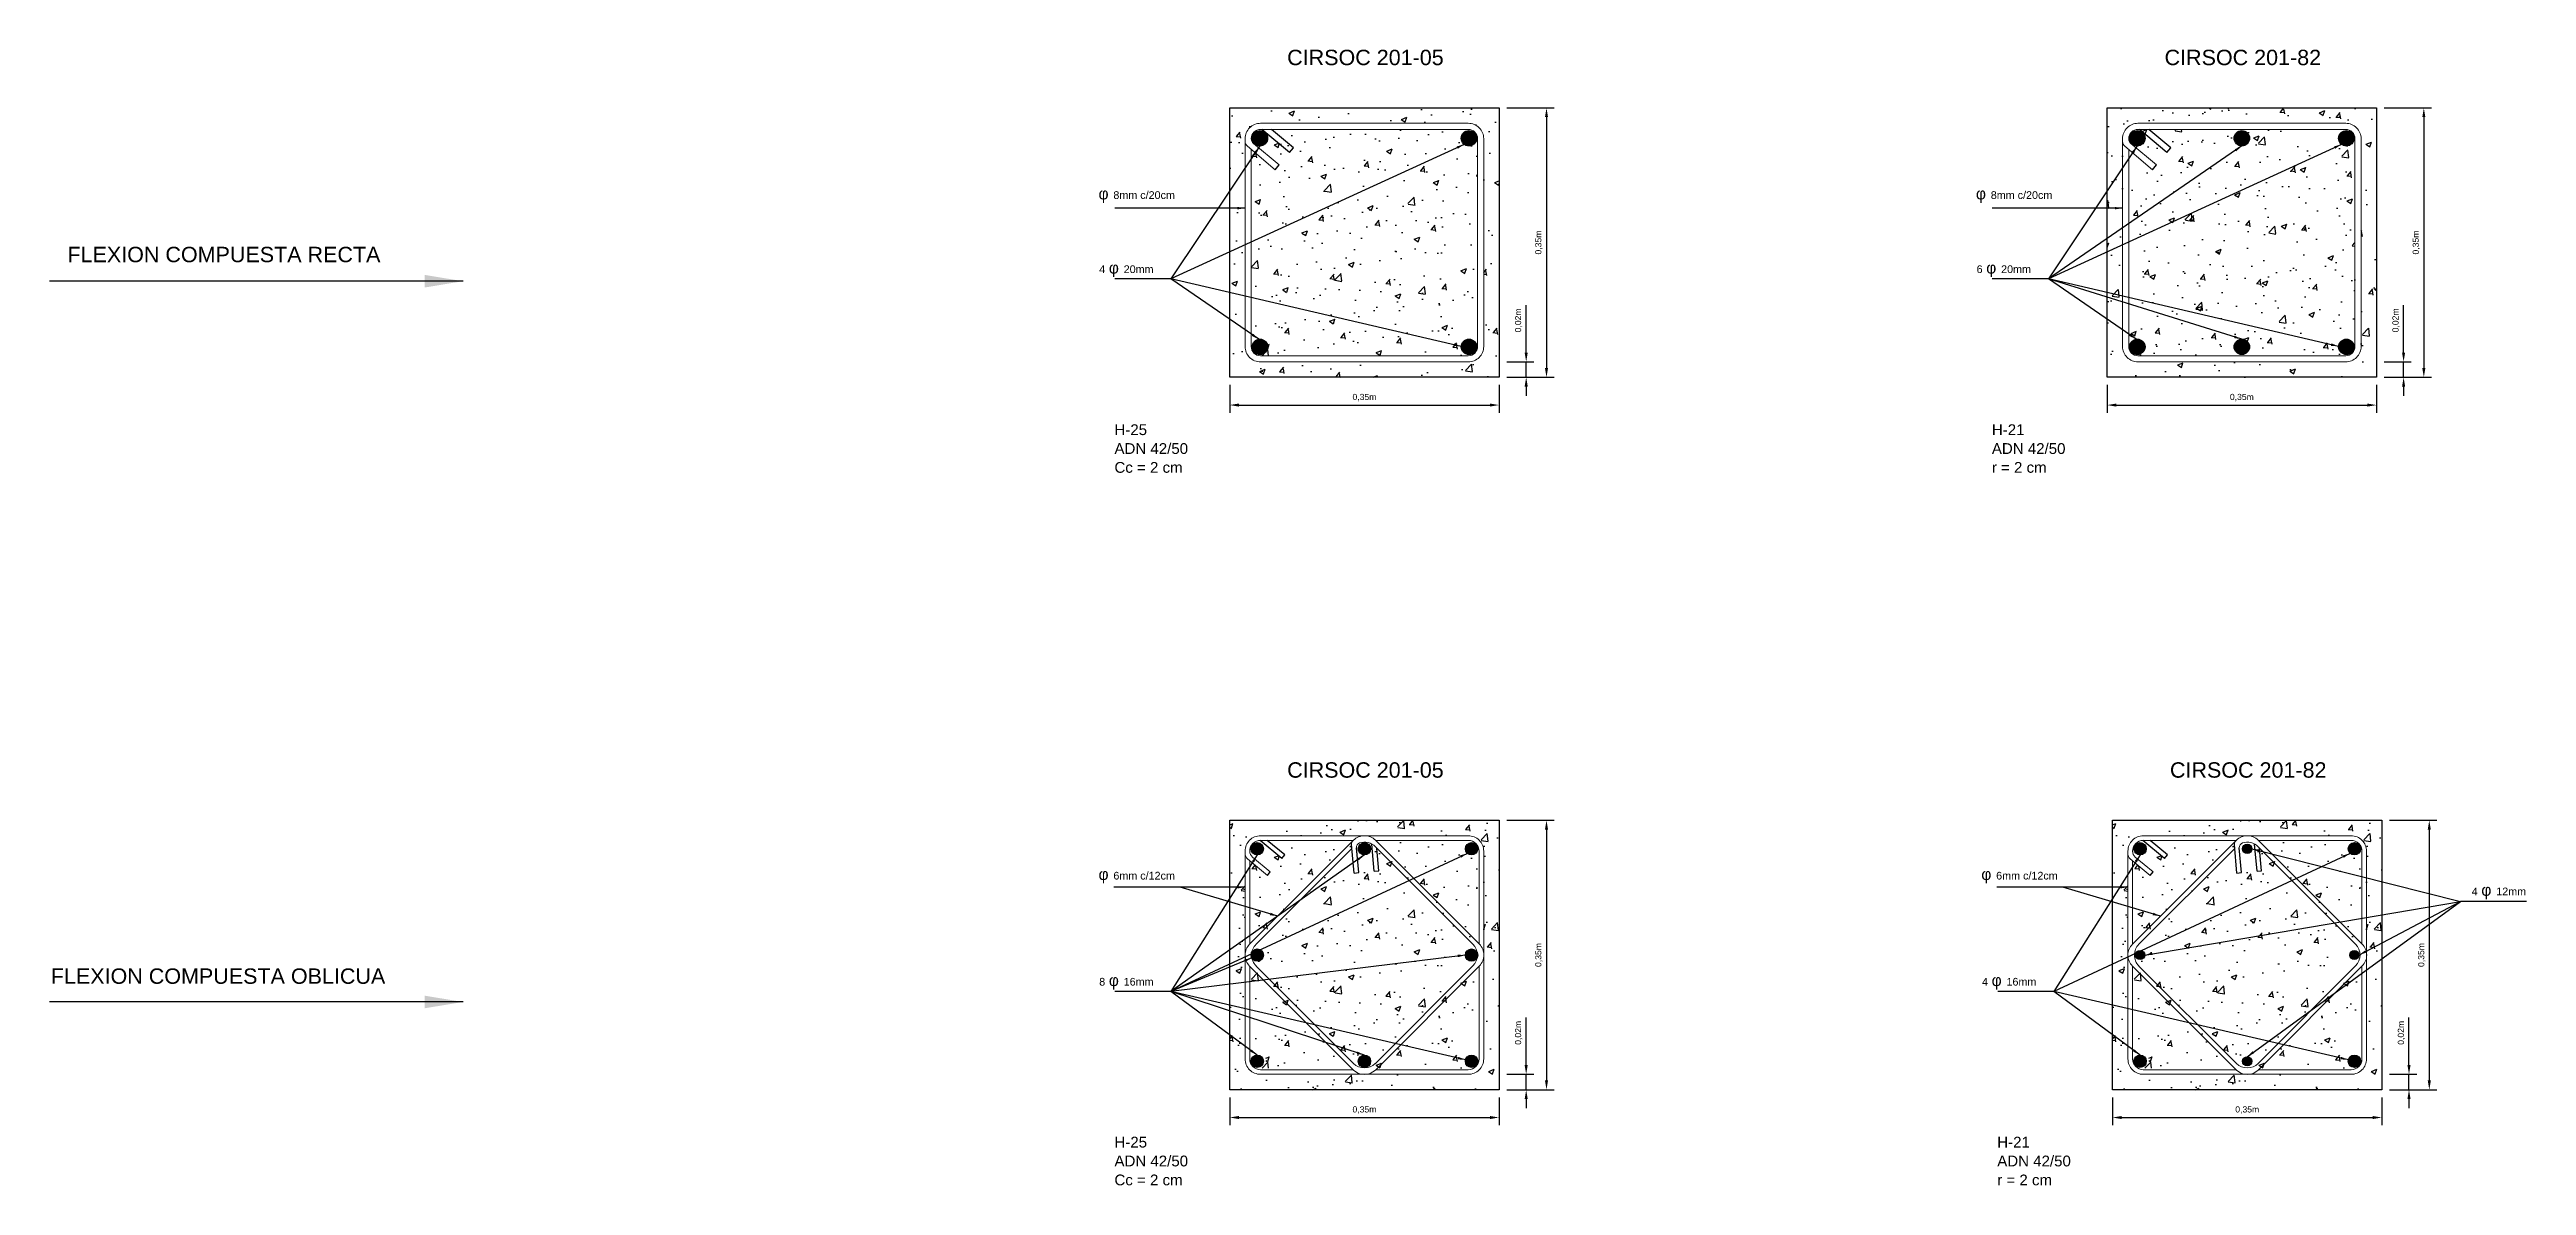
# Model space of a CAD drawing. Extents: x 271.39 to 274.61, y 47.32 to 48.79.
import ezdxf

# ---------------------------------------------------------------- set-up
doc = ezdxf.new("R2010")
doc.units = 0
doc.layers.get('0').update_dxf_attribs({"linetype": 'CONTINUOUS'})
doc.layers.get('Defpoints').update_dxf_attribs({"linetype": 'CONTINUOUS'})
doc.layers.add('Cotas', color=3, linetype='CONTINUOUS')
doc.layers.add('Hatch', color=7, linetype='CONTINUOUS')
doc.styles.add('Griego', font='symbol.ttf', dxfattribs={"height": 0.02})
doc.styles.get("Standard").update_dxf_attribs({"font": 'arial.ttf', "height": 0.008})
doc.dimstyles.new('ISO-25', dxfattribs={"dimtxt": 0.01, "dimasz": 0.01, "dimexe": 0.01, "dimexo": 0.01, "dimgap": 0.01, "dimtad": 1, "dimtxsty": 'Standard', "dimcen": 0.01, "dimadec": 0, "dimazin": 0, "dimtfac": 1, "dimtmove": 0, "dimatfit": 3, "dimfxl": 0, "dimarcsym": 0})
doc.dimstyles.get("Standard").update_dxf_attribs({"dimtxt": 0.18, "dimasz": 0.008, "dimexe": 0.005, "dimexo": 0.005, "dimgap": 0.005, "dimtad": 0, "dimzin": 0, "dimdsep": 46, "dimtxsty": 'Standard', "dimcen": 0.008, "dimadec": 0, "dimazin": 0, "dimtfac": 1, "dimtofl": 0, "dimtmove": 0, "dimatfit": 3, "dimfxl": 0, "dimtolj": 1, "dimtzin": 0, "dimarcsym": 0})
pattern_1 = [(50, (0, 0), (0.072873868, -0.006375634), [0.00762, -0.08382]), (355, (0, 0), (-0.01409713, 0.076422657), [0.006096, -0.067056]), (100.451, (0.00607, -0.00053), (0.058777, 0.070046675), [0.006476, -0.071236]), (46.1842, (0, 0.02032), (0.108431616, -0.01681693), [0.01143, -0.12573]), (96.6356, (0.00904, 0.01892), (0.094961694, 0.098970222), [0.009714, -0.106854]), (351.184, (0, 0.02032), (0.094961842, 0.098970047), [0.009144, -0.100584]), (21, (0.01016, 0.01524), (0.060645952, -0.040906207), [0.00762, -0.08382]), (326, (0.01016, 0.01524), (0.024720811, 0.073675186), [0.006096, -0.067056]), (71.4514, (0.015214, 0.01183), (0.085366596, 0.032769143), [0.006476, -0.071236]), (37.5, (0, 0), (0.0012354413, 0.0338220155), [0, -0.0662432, 0, -0.068072, 0, -0.06731]), (7.5, (0, 0), (0.026727865, 0.04007223), [0, -0.0388112, 0, -0.0647192, 0, -0.025654]), (327.5, (-0.022657, 0), (0.054236238, -0.0022914976), [0, -0.0254, 0, -0.079248, 0, -0.105156]), (317.5, (-0.032817, 0), (0.0592516726, 0.0101705964), [0, -0.03302, 0, -0.0526288, 0, -0.074676])]
pattern_2 = [(50, (0.58952, -0.925635), (0.072873868, -0.006375634), [0.00762, -0.08382]), (355, (0.58952, -0.925635), (-0.01409713, 0.076422657), [0.006096, -0.067056]), (100.451, (0.595595, -0.926166), (0.058777, 0.070046675), [0.006476, -0.071236]), (46.1842, (0.58952, -0.905315), (0.108431616, -0.01681693), [0.01143, -0.12573]), (96.6356, (0.59856, -0.90672), (0.094961694, 0.098970222), [0.009714, -0.106854]), (351.184, (0.58952, -0.90531), (0.094961842, 0.098970047), [0.009144, -0.100584]), (21, (0.59968, -0.910395), (0.060645952, -0.040906207), [0.00762, -0.08382]), (326, (0.59968, -0.910395), (0.024720811, 0.073675186), [0.006096, -0.067056]), (71.4514, (0.604736, -0.913804), (0.085366596, 0.032769143), [0.006476, -0.071236]), (37.5, (0.589522, -0.925635), (0.0012354413, 0.0338220155), [0, -0.0662432, 0, -0.068072, 0, -0.06731]), (7.5, (0.589522, -0.925635), (0.026727865, 0.04007223), [0, -0.0388112, 0, -0.0647192, 0, -0.025654]), (327.5, (0.566866, -0.925635), (0.054236238, -0.0022914976), [0, -0.0254, 0, -0.079248, 0, -0.105156]), (317.5, (0.556706, -0.925635), (0.0592516726, 0.0101705964), [0, -0.03302, 0, -0.0526288, 0, -0.074676])]
pattern_3 = [(50, (1.736626, -0.925635), (0.072873868, -0.006375634), [0.00762, -0.08382]), (355, (1.736626, -0.925635), (-0.01409713, 0.076422657), [0.006096, -0.067056]), (100.451, (1.7427, -0.926166), (0.058777, 0.070046675), [0.006476, -0.071236]), (46.1842, (1.73663, -0.905315), (0.108431616, -0.01681693), [0.01143, -0.12573]), (96.6356, (1.74566, -0.90672), (0.094961694, 0.098970222), [0.009714, -0.106854]), (351.184, (1.73663, -0.90531), (0.094961842, 0.098970047), [0.009144, -0.100584]), (21, (1.746786, -0.910395), (0.060645952, -0.040906207), [0.00762, -0.08382]), (326, (1.746786, -0.910395), (0.024720811, 0.073675186), [0.006096, -0.067056]), (71.4514, (1.75184, -0.913804), (0.085366596, 0.032769143), [0.006476, -0.071236]), (37.5, (1.736626, -0.925635), (0.0012354413, 0.0338220155), [0, -0.0662432, 0, -0.068072, 0, -0.06731]), (7.5, (1.736626, -0.925635), (0.026727865, 0.04007223), [0, -0.0388112, 0, -0.0647192, 0, -0.025654]), (327.5, (1.71397, -0.925635), (0.054236238, -0.0022914976), [0, -0.0254, 0, -0.079248, 0, -0.105156]), (317.5, (1.70381, -0.925635), (0.0592516726, 0.0101705964), [0, -0.03302, 0, -0.0526288, 0, -0.074676])]

# ---------------------------------------------------------------- blocks, each defined once
blk = doc.blocks.new('*D9')
at = {"layer": 'Cotas', "color": 0, "lineweight": -2}
for p, q in [((272.9273, 48.3562), (272.9273, 48.3201)), ((273.2773, 48.3562), (273.2773, 48.3201)), ((272.9393, 48.3301), (273.2653, 48.3301))]:
    blk.add_line(p, q, dxfattribs=at)
at = {"layer": 'Cotas', "color": 0}
for points in [[(272.9393, 48.3321), (272.9393, 48.3281), (272.9273, 48.3301)], [(273.2653, 48.3321), (273.2653, 48.3281), (273.2773, 48.3301)]]:
    blk.add_solid(points, dxfattribs=at)
at = {"layer": 'Defpoints', "color": 0}
for p in [(272.9273, 48.3662), (273.2773, 48.3662), (273.2773, 48.3301)]:
    blk.add_point(p, dxfattribs=at)
at = {"layer": 'Cotas', "color": 0, "insert": (273.1023, 48.3399), "char_height": 0.008, "attachment_point": 5}
blk.add_mtext('0,35m', dxfattribs=at)
blk = doc.blocks.new('*D10')
at = {"layer": 'Cotas', "color": 0, "lineweight": -2}
for p, q in [((273.2873, 48.7162), (273.3489, 48.7162)), ((273.3389, 48.7042), (273.3389, 48.3782)), ((273.2873, 48.3662), (273.3489, 48.3662))]:
    blk.add_line(p, q, dxfattribs=at)
at = {"layer": 'Cotas', "color": 0}
for points in [[(273.3369, 48.7042), (273.3409, 48.7042), (273.3389, 48.7162)], [(273.3369, 48.3782), (273.3409, 48.3782), (273.3389, 48.3662)]]:
    blk.add_solid(points, dxfattribs=at)
at = {"layer": 'Defpoints', "color": 0}
for p in [(273.2773, 48.7162), (273.2773, 48.3662), (273.3389, 48.3662)]:
    blk.add_point(p, dxfattribs=at)
at = {"layer": 'Cotas', "color": 0, "insert": (273.329, 48.5412), "char_height": 0.008, "attachment_point": 5, "rotation": 90}
blk.add_mtext('0,35m', dxfattribs=at)
blk = doc.blocks.new('*D11')
at = {"layer": 'Cotas', "color": 0, "lineweight": -2}
for p, q in [((273.3125, 48.3982), (273.3125, 48.4601)), ((273.2873, 48.3862), (273.3225, 48.3862)), ((273.3125, 48.3662), (273.3125, 48.3862)), ((273.2873, 48.3662), (273.3225, 48.3662)), ((273.3125, 48.3542), (273.3125, 48.3422))]:
    blk.add_line(p, q, dxfattribs=at)
at = {"layer": 'Cotas', "color": 0}
for points in [[(273.3105, 48.3982), (273.3145, 48.3982), (273.3125, 48.3862)], [(273.3105, 48.3542), (273.3145, 48.3542), (273.3125, 48.3662)]]:
    blk.add_solid(points, dxfattribs=at)
at = {"layer": 'Defpoints', "color": 0}
for p in [(273.2773, 48.3862), (273.3125, 48.3862), (273.2773, 48.3662)]:
    blk.add_point(p, dxfattribs=at)
at = {"layer": 'Cotas', "color": 0, "insert": (273.3027, 48.4401), "char_height": 0.008, "attachment_point": 5, "rotation": 90}
blk.add_mtext('0,02m', dxfattribs=at)
blk = doc.blocks.new('*D14')
at = {"layer": 'Cotas', "color": 0, "lineweight": -2}
for p, q in [((274.4526, 48.3982), (274.4526, 48.4601)), ((274.4274, 48.3862), (274.4626, 48.3862)), ((274.4526, 48.3662), (274.4526, 48.3862)), ((274.4274, 48.3662), (274.4626, 48.3662)), ((274.4526, 48.3542), (274.4526, 48.3422))]:
    blk.add_line(p, q, dxfattribs=at)
at = {"layer": 'Cotas', "color": 0}
for points in [[(274.4506, 48.3982), (274.4546, 48.3982), (274.4526, 48.3862)], [(274.4506, 48.3542), (274.4546, 48.3542), (274.4526, 48.3662)]]:
    blk.add_solid(points, dxfattribs=at)
at = {"layer": 'Defpoints', "color": 0}
for p in [(274.4174, 48.3862), (274.4526, 48.3862), (274.4174, 48.3662)]:
    blk.add_point(p, dxfattribs=at)
at = {"layer": 'Cotas', "color": 0, "insert": (274.4428, 48.4401), "char_height": 0.008, "attachment_point": 5, "rotation": 90}
blk.add_mtext('0,02m', dxfattribs=at)
blk = doc.blocks.new('*D13')
at = {"layer": 'Cotas', "color": 0, "lineweight": -2}
for p, q in [((274.4274, 48.7162), (274.4889, 48.7162)), ((274.4789, 48.7042), (274.4789, 48.3782)), ((274.4274, 48.3662), (274.4889, 48.3662))]:
    blk.add_line(p, q, dxfattribs=at)
at = {"layer": 'Cotas', "color": 0}
for points in [[(274.4769, 48.7042), (274.4809, 48.7042), (274.4789, 48.7162)], [(274.4769, 48.3782), (274.4809, 48.3782), (274.4789, 48.3662)]]:
    blk.add_solid(points, dxfattribs=at)
at = {"layer": 'Defpoints', "color": 0}
for p in [(274.4174, 48.7162), (274.4174, 48.3662), (274.4789, 48.3662)]:
    blk.add_point(p, dxfattribs=at)
at = {"layer": 'Cotas', "color": 0, "insert": (274.4691, 48.5412), "char_height": 0.008, "attachment_point": 5, "rotation": 90}
blk.add_mtext('0,35m', dxfattribs=at)
blk = doc.blocks.new('*D12')
at = {"layer": 'Cotas', "color": 0, "lineweight": -2}
for p, q in [((274.0674, 48.3562), (274.0674, 48.3201)), ((274.4174, 48.3562), (274.4174, 48.3201)), ((274.0794, 48.3301), (274.4054, 48.3301))]:
    blk.add_line(p, q, dxfattribs=at)
at = {"layer": 'Cotas', "color": 0}
for points in [[(274.0794, 48.3321), (274.0794, 48.3281), (274.0674, 48.3301)], [(274.4054, 48.3321), (274.4054, 48.3281), (274.4174, 48.3301)]]:
    blk.add_solid(points, dxfattribs=at)
at = {"layer": 'Defpoints', "color": 0}
for p in [(274.0674, 48.3662), (274.4174, 48.3662), (274.4174, 48.3301)]:
    blk.add_point(p, dxfattribs=at)
at = {"layer": 'Cotas', "color": 0, "insert": (274.2424, 48.3399), "char_height": 0.008, "attachment_point": 5}
blk.add_mtext('0,35m', dxfattribs=at)
blk = doc.blocks.new('*D19')
at = {"layer": 'Cotas', "color": 0, "lineweight": -2}
for p, q in [((273.3125, 47.4726), (273.3125, 47.5344)), ((273.2873, 47.4606), (273.3225, 47.4606)), ((273.3125, 47.4406), (273.3125, 47.4606)), ((273.2873, 47.4406), (273.3225, 47.4406)), ((273.3125, 47.4286), (273.3125, 47.4166))]:
    blk.add_line(p, q, dxfattribs=at)
at = {"layer": 'Cotas', "color": 0}
for points in [[(273.3105, 47.4726), (273.3145, 47.4726), (273.3125, 47.4606)], [(273.3105, 47.4286), (273.3145, 47.4286), (273.3125, 47.4406)]]:
    blk.add_solid(points, dxfattribs=at)
at = {"layer": 'Defpoints', "color": 0}
for p in [(273.2773, 47.4606), (273.3125, 47.4606), (273.2773, 47.4406)]:
    blk.add_point(p, dxfattribs=at)
at = {"layer": 'Cotas', "color": 0, "insert": (273.3027, 47.5145), "char_height": 0.008, "attachment_point": 5, "rotation": 90}
blk.add_mtext('0,02m', dxfattribs=at)
blk = doc.blocks.new('*D18')
at = {"layer": 'Cotas', "color": 0, "lineweight": -2}
for p, q in [((273.2873, 47.7906), (273.3489, 47.7906)), ((273.3389, 47.7786), (273.3389, 47.4526)), ((273.2873, 47.4406), (273.3489, 47.4406))]:
    blk.add_line(p, q, dxfattribs=at)
at = {"layer": 'Cotas', "color": 0}
for points in [[(273.3369, 47.7786), (273.3409, 47.7786), (273.3389, 47.7906)], [(273.3369, 47.4526), (273.3409, 47.4526), (273.3389, 47.4406)]]:
    blk.add_solid(points, dxfattribs=at)
at = {"layer": 'Defpoints', "color": 0}
for p in [(273.2773, 47.7906), (273.2773, 47.4406), (273.3389, 47.4406)]:
    blk.add_point(p, dxfattribs=at)
at = {"layer": 'Cotas', "color": 0, "insert": (273.329, 47.6156), "char_height": 0.008, "attachment_point": 5, "rotation": 90}
blk.add_mtext('0,35m', dxfattribs=at)
blk = doc.blocks.new('*D17')
at = {"layer": 'Cotas', "color": 0, "lineweight": -2}
for p, q in [((272.9273, 47.4306), (272.9273, 47.3945)), ((273.2773, 47.4306), (273.2773, 47.3945)), ((272.9393, 47.4045), (273.2653, 47.4045))]:
    blk.add_line(p, q, dxfattribs=at)
at = {"layer": 'Cotas', "color": 0}
for points in [[(272.9393, 47.4065), (272.9393, 47.4025), (272.9273, 47.4045)], [(273.2653, 47.4065), (273.2653, 47.4025), (273.2773, 47.4045)]]:
    blk.add_solid(points, dxfattribs=at)
at = {"layer": 'Defpoints', "color": 0}
for p in [(272.9273, 47.4406), (273.2773, 47.4406), (273.2773, 47.4045)]:
    blk.add_point(p, dxfattribs=at)
at = {"layer": 'Cotas', "color": 0, "insert": (273.1023, 47.4143), "char_height": 0.008, "attachment_point": 5}
blk.add_mtext('0,35m', dxfattribs=at)
blk = doc.blocks.new('*D22')
at = {"layer": 'Cotas', "color": 0, "lineweight": -2}
for p, q in [((274.0744, 47.4306), (274.0744, 47.3945)), ((274.4244, 47.4306), (274.4244, 47.3945)), ((274.0864, 47.4045), (274.4124, 47.4045))]:
    blk.add_line(p, q, dxfattribs=at)
at = {"layer": 'Cotas', "color": 0}
for points in [[(274.0864, 47.4065), (274.0864, 47.4025), (274.0744, 47.4045)], [(274.4124, 47.4065), (274.4124, 47.4025), (274.4244, 47.4045)]]:
    blk.add_solid(points, dxfattribs=at)
at = {"layer": 'Defpoints', "color": 0}
for p in [(274.0744, 47.4406), (274.4244, 47.4406), (274.4244, 47.4045)]:
    blk.add_point(p, dxfattribs=at)
at = {"layer": 'Cotas', "color": 0, "insert": (274.2494, 47.4143), "char_height": 0.008, "attachment_point": 5}
blk.add_mtext('0,35m', dxfattribs=at)
blk = doc.blocks.new('*D21')
at = {"layer": 'Cotas', "color": 0, "lineweight": -2}
for p, q in [((274.4344, 47.7906), (274.496, 47.7906)), ((274.486, 47.7786), (274.486, 47.4526)), ((274.4344, 47.4406), (274.496, 47.4406))]:
    blk.add_line(p, q, dxfattribs=at)
at = {"layer": 'Cotas', "color": 0}
for points in [[(274.484, 47.7786), (274.488, 47.7786), (274.486, 47.7906)], [(274.484, 47.4526), (274.488, 47.4526), (274.486, 47.4406)]]:
    blk.add_solid(points, dxfattribs=at)
at = {"layer": 'Defpoints', "color": 0}
for p in [(274.4244, 47.7906), (274.4244, 47.4406), (274.486, 47.4406)]:
    blk.add_point(p, dxfattribs=at)
at = {"layer": 'Cotas', "color": 0, "insert": (274.4762, 47.6156), "char_height": 0.008, "attachment_point": 5, "rotation": 90}
blk.add_mtext('0,35m', dxfattribs=at)
blk = doc.blocks.new('*D20')
at = {"layer": 'Cotas', "color": 0, "lineweight": -2}
for p, q in [((274.4596, 47.4726), (274.4596, 47.5344)), ((274.4344, 47.4606), (274.4696, 47.4606)), ((274.4596, 47.4406), (274.4596, 47.4606)), ((274.4344, 47.4406), (274.4696, 47.4406)), ((274.4596, 47.4286), (274.4596, 47.4166))]:
    blk.add_line(p, q, dxfattribs=at)
at = {"layer": 'Cotas', "color": 0}
for points in [[(274.4576, 47.4726), (274.4616, 47.4726), (274.4596, 47.4606)], [(274.4576, 47.4286), (274.4616, 47.4286), (274.4596, 47.4406)]]:
    blk.add_solid(points, dxfattribs=at)
at = {"layer": 'Defpoints', "color": 0}
for p in [(274.4244, 47.4606), (274.4596, 47.4606), (274.4244, 47.4406)]:
    blk.add_point(p, dxfattribs=at)
at = {"layer": 'Cotas', "color": 0, "insert": (274.4498, 47.5145), "char_height": 0.008, "attachment_point": 5, "rotation": 90}
blk.add_mtext('0,02m', dxfattribs=at)

msp = doc.modelspace()

# ---------------------------------------------------------------- hatches: boundary and pattern name
for points in [[(272.9765, 48.6767, 1), (272.9565, 48.6767, 1)], [(273.2481, 48.6767, 1), (273.2281, 48.6767, 1)], [(274.1166, 48.6767, 1), (274.0966, 48.6767, 1)], [(274.2324, 48.6767, 1), (274.2524, 48.6767, 1)], [(274.3882, 48.6767, 1), (274.3682, 48.6767, 1)], [(272.9765, 48.4057, 1), (272.9565, 48.4057, 1)], [(273.2281, 48.4057, 1), (273.2481, 48.4057, 1)], [(274.1166, 48.4057, 1), (274.0966, 48.4057, 1)], [(274.2524, 48.4057, 1), (274.2324, 48.4057, 1)], [(274.3682, 48.4057, 1), (274.3882, 48.4057, 1)], [(272.9551, 47.7536, 1), (272.9711, 47.7536, 1)], [(273.1103, 47.7536, 1), (273.0943, 47.7536, 1)], [(273.2335, 47.7536, 1), (273.2495, 47.7536, 1)], [(274.1022, 47.7536, 1), (274.1182, 47.7536, 1)], [(274.2554, 47.7536, 1), (274.2434, 47.7536, 1)], [(274.3806, 47.7536, 1), (274.3966, 47.7536, 1)], [(272.9551, 47.6156, 1), (272.9711, 47.6156, 1)], [(273.2335, 47.6156, 1), (273.2495, 47.6156, 1)], [(274.1042, 47.6156, 1), (274.1162, 47.6156, 1)], [(274.3826, 47.6156, 1), (274.3946, 47.6156, 1)], [(272.9551, 47.4775, 1), (272.9711, 47.4775, 1)], [(273.0943, 47.4775, 1), (273.1103, 47.4775, 1)], [(273.2335, 47.4775, 1), (273.2495, 47.4775, 1)], [(274.1022, 47.4775, 1), (274.1182, 47.4775, 1)], [(274.2434, 47.4775, 1), (274.2554, 47.4775, 1)], [(274.3806, 47.4775, 1), (274.3966, 47.4775, 1)]]:
    msp.add_hatch(color=256).paths.add_polyline_path(points)
at = {"layer": 'Hatch'}
h = msp.add_hatch(dxfattribs=at)
h.set_pattern_fill('AR-CONC', color=256, scale=0.0004, style=0)
h.set_pattern_definition(pattern_1)
h.paths.add_polyline_path([(272.9273, 48.3662), (273.2773, 48.3662), (273.2773, 48.7162), (272.9273, 48.7162)])
h.paths.add_polyline_path([(272.9473, 48.6762), (272.9473, 48.6762, -0.414214), (272.9673, 48.6962), (273.2373, 48.6962, -0.414214), (273.2573, 48.6762), (273.2573, 48.4062, -0.414214), (273.2373, 48.3862), (272.9673, 48.3862, -0.414214), (272.9473, 48.4062)], flags=16)
h.paths.add_polyline_path([(272.9816, 48.6882), (273.0102, 48.6643), (273.005, 48.6581), (272.9692, 48.6882), (272.9673, 48.6882, 0.420422), (272.9553, 48.676, -0.006476), (272.9553, 48.6762), (272.9553, 48.6762, -0.414214), (272.9673, 48.6882)], flags=0)
h.paths.add_polyline_path([(272.9765, 48.4057, -1), (272.9565, 48.4057, -1)], flags=0)
h.paths.add_polyline_path([(272.9565, 48.6767, -1), (272.9765, 48.6767, -1)], flags=0)
h.paths.add_polyline_path([(273.2481, 48.4057, -1), (273.2281, 48.4057, -1)], flags=0)
h.paths.add_polyline_path([(273.2281, 48.6767, -1), (273.2481, 48.6767, -1)], flags=0)
h = msp.add_hatch(dxfattribs=at)
h.set_pattern_fill('AR-CONC', color=256, scale=0.0004, style=0)
h.set_pattern_definition(pattern_1)
h.paths.add_polyline_path([(274.0674, 48.3662), (274.4174, 48.3662), (274.4174, 48.7162), (274.0674, 48.7162)])
h.paths.add_polyline_path([(274.0874, 48.6762), (274.0874, 48.6762, -0.414214), (274.1074, 48.6962), (274.3774, 48.6962, -0.414214), (274.3974, 48.6762), (274.3974, 48.4062, -0.414214), (274.3774, 48.3862), (274.1074, 48.3862, -0.414214), (274.0874, 48.4062)], flags=16)
h.paths.add_polyline_path([(274.1217, 48.6882), (274.1503, 48.6643), (274.1451, 48.6581), (274.1093, 48.6882), (274.1074, 48.6882, 0.420422), (274.0954, 48.676, -0.006476), (274.0954, 48.6762), (274.0954, 48.6762, -0.414214), (274.1074, 48.6882)], flags=0)
h.paths.add_polyline_path([(274.1166, 48.4057, -1), (274.0966, 48.4057, -1)], flags=0)
h.paths.add_polyline_path([(274.0966, 48.6767, -1), (274.1166, 48.6767, -1)], flags=0)
h.paths.add_polyline_path([(274.3882, 48.4057, -1), (274.3682, 48.4057, -1)], flags=0)
h.paths.add_polyline_path([(274.3682, 48.6767, -1), (274.3882, 48.6767, -1)], flags=0)
h = msp.add_hatch(dxfattribs=at)
h.set_pattern_fill('AR-CONC', color=256, scale=0.0004, style=0)
h.set_pattern_definition([(50, (0.58952, 0), (0.072873868, -0.006375634), [0.00762, -0.08382]), (355, (0.58952, 0), (-0.01409713, 0.076422657), [0.006096, -0.067056]), (100.451, (0.595595, -0.00053), (0.058777, 0.070046675), [0.006476, -0.071236]), (46.1842, (0.58952, 0.02032), (0.108431616, -0.01681693), [0.01143, -0.12573]), (96.6356, (0.59856, 0.01892), (0.094961694, 0.098970222), [0.009714, -0.106854]), (351.184, (0.58952, 0.02032), (0.094961842, 0.098970047), [0.009144, -0.100584]), (21, (0.59968, 0.01524), (0.060645952, -0.040906207), [0.00762, -0.08382]), (326, (0.59968, 0.01524), (0.024720811, 0.073675186), [0.006096, -0.067056]), (71.4514, (0.604736, 0.01183), (0.085366596, 0.032769143), [0.006476, -0.071236]), (37.5, (0.589522, 0), (0.0012354413, 0.0338220155), [0, -0.0662432, 0, -0.068072, 0, -0.06731]), (7.5, (0.589522, 0), (0.026727865, 0.04007223), [0, -0.0388112, 0, -0.0647192, 0, -0.025654]), (327.5, (0.566866, 0), (0.054236238, -0.0022914976), [0, -0.0254, 0, -0.079248, 0, -0.105156]), (317.5, (0.556706, 0), (0.0592516726, 0.0101705964), [0, -0.03302, 0, -0.0526288, 0, -0.074676])])
h.paths.add_polyline_path([(272.9553, 48.4062, 0.414214), (272.9673, 48.3942), (273.2373, 48.3942, 0.414214), (273.2493, 48.4062), (273.2493, 48.6762, 0.414214), (273.2373, 48.6882), (272.9816, 48.6882), (273.0102, 48.6643), (273.005, 48.6581), (272.9692, 48.6882), (272.9673, 48.6882, 0.420422), (272.9553, 48.676, 0.215078), (272.9582, 48.67), (272.9916, 48.6421), (272.9864, 48.6359), (272.9553, 48.662)])
h.paths.add_polyline_path([(272.9765, 48.4057, -1), (272.9565, 48.4057, -1)], flags=16)
h.paths.add_polyline_path([(272.9565, 48.6767, -1), (272.9765, 48.6767, -1)], flags=16)
h.paths.add_polyline_path([(273.2481, 48.4057, -1), (273.2281, 48.4057, -1)], flags=16)
h.paths.add_polyline_path([(273.2281, 48.6767, -1), (273.2481, 48.6767, -1)], flags=16)
h = msp.add_hatch(dxfattribs=at)
h.set_pattern_fill('AR-CONC', color=256, scale=0.0004, style=0)
h.set_pattern_definition(pattern_1)
h.paths.add_polyline_path([(274.0954, 48.4062, 0.414214), (274.1074, 48.3942), (274.3774, 48.3942, 0.414214), (274.3894, 48.4062), (274.3894, 48.6762, 0.414214), (274.3774, 48.6882), (274.1217, 48.6882), (274.1503, 48.6643), (274.1451, 48.6581), (274.1093, 48.6882), (274.1074, 48.6882, 0.420422), (274.0954, 48.676, 0.215078), (274.0983, 48.67), (274.1316, 48.6421), (274.1265, 48.6359), (274.0954, 48.662)])
h.paths.add_polyline_path([(274.1166, 48.4057, -1), (274.0966, 48.4057, -1)], flags=16)
h.paths.add_polyline_path([(274.0966, 48.6767, -1), (274.1166, 48.6767, -1)], flags=16)
h.paths.add_polyline_path([(274.3882, 48.4057, -1), (274.3682, 48.4057, -1)], flags=16)
h.paths.add_polyline_path([(274.3682, 48.6767, -1), (274.3882, 48.6767, -1)], flags=16)
h = msp.add_hatch(dxfattribs=at)
h.set_pattern_fill('AR-CONC', color=256, scale=0.0004, style=0)
h.set_pattern_definition(pattern_2)
h.paths.add_polyline_path([(272.9273, 47.4406), (273.2773, 47.4406), (273.2773, 47.7906), (272.9273, 47.7906)])
h.paths.add_polyline_path([(272.9473, 47.7505), (272.9473, 47.7506, -0.414214), (272.9673, 47.7706), (273.2373, 47.7706, -0.414214), (273.2573, 47.7506), (273.2573, 47.4806, -0.414214), (273.2373, 47.4606), (272.9673, 47.4606, -0.414214), (272.9473, 47.4806)], flags=16)
h.paths.add_polyline_path([(272.9551, 47.7536, -1), (272.9711, 47.7536, -1)], flags=0)
h = msp.add_hatch(dxfattribs=at)
h.set_pattern_fill('AR-CONC', color=256, scale=0.0004, style=0)
h.set_pattern_definition(pattern_2)
h.paths.add_polyline_path([(272.9553, 47.4806, 0.414214), (272.9673, 47.4686), (273.2373, 47.4686, 0.414214), (273.2493, 47.4806), (273.2493, 47.7506, 0.414214), (273.2373, 47.7626), (272.9816, 47.7626), (273.0102, 47.7386), (273.005, 47.7325), (272.9692, 47.7626), (272.9673, 47.7626, 0.414839), (272.9553, 47.7505, 0.222549), (272.9582, 47.7444), (272.9916, 47.7164), (272.9864, 47.7103), (272.9553, 47.7364)])
h.paths.add_polyline_path([(272.9745, 47.4801, -1), (272.9585, 47.4801, -1)], flags=16)
h.paths.add_polyline_path([(272.9585, 47.7511, -1), (272.9745, 47.7511, -1)], flags=16)
h.paths.add_polyline_path([(273.2461, 47.4801, -1), (273.2301, 47.4801, -1)], flags=16)
h.paths.add_polyline_path([(273.2301, 47.7511, -1), (273.2461, 47.7511, -1)], flags=16)
h = msp.add_hatch(dxfattribs=at)
h.set_pattern_fill('AR-CONC', color=256, scale=0.0004, style=0)
h.set_pattern_definition(pattern_3)
h.paths.add_polyline_path([(274.0744, 47.4406), (274.4244, 47.4406), (274.4244, 47.7906), (274.0744, 47.7906)])
h.paths.add_polyline_path([(274.0944, 47.7505), (274.0944, 47.7506, -0.414214), (274.1144, 47.7706), (274.3844, 47.7706, -0.414214), (274.4044, 47.7506), (274.4044, 47.4806, -0.414214), (274.3844, 47.4606), (274.1144, 47.4606, -0.414214), (274.0944, 47.4806)], flags=16)
h.paths.add_polyline_path([(274.1022, 47.7536, -1), (274.1182, 47.7536, -1)], flags=0)
h = msp.add_hatch(dxfattribs=at)
h.set_pattern_fill('AR-CONC', color=256, scale=0.0004, style=0)
h.set_pattern_definition(pattern_3)
h.paths.add_polyline_path([(274.1024, 47.4806, 0.414214), (274.1144, 47.4686), (274.3844, 47.4686, 0.414214), (274.3964, 47.4806), (274.3964, 47.7506, 0.414214), (274.3844, 47.7626), (274.1287, 47.7626), (274.1573, 47.7386), (274.1521, 47.7325), (274.1163, 47.7626), (274.1144, 47.7626, 0.414839), (274.1024, 47.7505, 0.222549), (274.1053, 47.7444), (274.1387, 47.7164), (274.1335, 47.7103), (274.1024, 47.7364)])
h.paths.add_polyline_path([(274.1216, 47.4801, -1), (274.1056, 47.4801, -1)], flags=16)
h.paths.add_polyline_path([(274.1056, 47.7511, -1), (274.1216, 47.7511, -1)], flags=16)
h.paths.add_polyline_path([(274.3932, 47.4801, -1), (274.3772, 47.4801, -1)], flags=16)
h.paths.add_polyline_path([(274.3772, 47.7511, -1), (274.3932, 47.7511, -1)], flags=16)

# ---------------------------------------------------------------- linework, layer by layer
at = {"lineweight": 30}
for p, q in [((272.9273, 48.7162), (273.2773, 48.7162)), ((272.9273, 48.3662), (272.9273, 48.7162)), ((273.2773, 48.7162), (273.2773, 48.3662)), ((274.0674, 48.3662), (274.0674, 48.7162)), ((274.0674, 48.7162), (274.4174, 48.7162)), ((274.4174, 48.7162), (274.4174, 48.3662)), ((273.2773, 48.3662), (272.9273, 48.3662)), ((274.4174, 48.3662), (274.0674, 48.3662)), ((272.9273, 47.4406), (272.9273, 47.7906)), ((272.9273, 47.7906), (273.2773, 47.7906)), ((273.2773, 47.7906), (273.2773, 47.4406)), ((274.0744, 47.7906), (274.4244, 47.7906)), ((274.0744, 47.4406), (274.0744, 47.7906)), ((274.4244, 47.7906), (274.4244, 47.4406)), ((273.2773, 47.4406), (272.9273, 47.4406)), ((274.4244, 47.4406), (274.0744, 47.4406))]:
    msp.add_line(p, q, dxfattribs=at)
for p, q in [((273.005, 48.6581), (272.9692, 48.6882)), ((273.0102, 48.6643), (272.9816, 48.6882)), ((273.005, 48.6581), (273.0102, 48.6643)), ((274.1451, 48.6581), (274.1093, 48.6882)), ((274.1503, 48.6643), (274.1217, 48.6882)), ((274.1451, 48.6581), (274.1503, 48.6643)), ((272.9864, 48.6359), (272.9916, 48.6421)), ((274.1265, 48.6359), (274.1316, 48.6421)), ((272.9948, 47.7411), (272.9668, 47.7646)), ((272.9987, 47.7457), (272.9761, 47.7646)), ((274.1419, 47.7411), (274.1139, 47.7646)), ((274.1458, 47.7457), (274.1232, 47.7646)), ((272.9948, 47.7411), (272.9987, 47.7457)), ((273.0889, 47.7221), (273.0856, 47.7591)), ((273.0949, 47.7226), (273.092, 47.7549)), ((273.115, 47.7244), (273.1119, 47.7598)), ((273.121, 47.7249), (273.1184, 47.7542)), ((274.1419, 47.7411), (274.1458, 47.7457)), ((274.236, 47.7221), (274.2327, 47.7591)), ((274.242, 47.7226), (274.2391, 47.7549)), ((274.2622, 47.7244), (274.259, 47.7598)), ((274.2681, 47.7249), (274.2655, 47.7542)), ((272.9762, 47.7189), (272.98, 47.7235)), ((273.0889, 47.7221), (273.0949, 47.7226)), ((273.115, 47.7244), (273.121, 47.7249)), ((274.1233, 47.7189), (274.1272, 47.7235)), ((274.236, 47.7221), (274.242, 47.7226)), ((274.2622, 47.7244), (274.2681, 47.7249))]:
    msp.add_line(p, q)
at = {"lineweight": 20}
for p, q in [((272.9615, 47.6296), (273.0861, 47.7541)), ((273.1166, 47.7563), (273.2432, 47.6297)), ((274.1087, 47.6296), (274.2332, 47.7541)), ((274.2637, 47.7563), (274.3903, 47.6297)), ((273.0882, 47.4747), (272.9615, 47.6013)), ((273.2432, 47.6014), (273.1165, 47.4747)), ((274.2353, 47.4747), (274.1087, 47.6013)), ((274.3903, 47.6014), (274.2636, 47.4747))]:
    msp.add_line(p, q, dxfattribs=at)
for points in [[(272.9864, 48.6359), (272.9502, 48.6663, -0.221863), (272.9473, 48.6724), (272.9473, 48.6762, -0.414214), (272.9673, 48.6962), (273.2373, 48.6962, -0.414214), (273.2573, 48.6762), (273.2573, 48.4062, -0.414214), (273.2373, 48.3862), (272.9673, 48.3862, -0.414214), (272.9473, 48.4062), (272.9473, 48.6762)], [(274.1265, 48.6359), (274.0903, 48.6663, -0.221863), (274.0874, 48.6724), (274.0874, 48.6762, -0.414214), (274.1074, 48.6962), (274.3774, 48.6962, -0.414214), (274.3974, 48.6762), (274.3974, 48.4062, -0.414214), (274.3774, 48.3862), (274.1074, 48.3862, -0.414214), (274.0874, 48.4062), (274.0874, 48.6762)], [(272.9916, 48.6421), (272.9582, 48.67, -0.221863), (272.9553, 48.6762), (272.9553, 48.6762, -0.414214), (272.9673, 48.6882), (273.2373, 48.6882, -0.414214), (273.2493, 48.6762), (273.2493, 48.4062, -0.414214), (273.2373, 48.3942), (272.9673, 48.3942, -0.414214), (272.9553, 48.4062), (272.9553, 48.662)], [(274.1316, 48.6421), (274.0983, 48.67, -0.221863), (274.0954, 48.6762), (274.0954, 48.6762, -0.414214), (274.1074, 48.6882), (274.3774, 48.6882, -0.414214), (274.3894, 48.6762), (274.3894, 48.4062, -0.414214), (274.3774, 48.3942), (274.1074, 48.3942, -0.414214), (274.0954, 48.4062), (274.0954, 48.662)], [(272.9762, 47.7189), (272.9502, 47.7407, -0.221863), (272.9473, 47.7468), (272.9473, 47.7506, -0.414214), (272.9673, 47.7706), (273.2373, 47.7706, -0.414214), (273.2573, 47.7506), (273.2573, 47.4806, -0.414214), (273.2373, 47.4606), (272.9673, 47.4606, -0.414214), (272.9473, 47.4806), (272.9473, 47.7505)], [(272.98, 47.7235), (272.9569, 47.7429, -0.221863), (272.9533, 47.7505), (272.9533, 47.7506, -0.414214), (272.9673, 47.7646), (273.088, 47.7646)], [(273.1168, 47.7646), (273.2373, 47.7646, -0.414214), (273.2513, 47.7506), (273.2513, 47.63)], [(274.1233, 47.7189), (274.0973, 47.7407, -0.221863), (274.0944, 47.7468), (274.0944, 47.7506, -0.414214), (274.1144, 47.7706), (274.3844, 47.7706, -0.414214), (274.4044, 47.7506), (274.4044, 47.4806, -0.414214), (274.3844, 47.4606), (274.1144, 47.4606, -0.414214), (274.0944, 47.4806), (274.0944, 47.7505)], [(274.1272, 47.7235), (274.104, 47.7429, -0.221863), (274.1004, 47.7505), (274.1004, 47.7506, -0.414214), (274.1144, 47.7646), (274.2351, 47.7646)], [(274.2639, 47.7646), (274.3844, 47.7646, -0.414214), (274.3984, 47.7506), (274.3984, 47.63)], [(273.0878, 47.4666), (272.9673, 47.4666, -0.414214), (272.9533, 47.4806), (272.9533, 47.6011)], [(273.2513, 47.6011), (273.2513, 47.4806, -0.414214), (273.2373, 47.4666), (273.1168, 47.4666)], [(274.2349, 47.4666), (274.1144, 47.4666, -0.414214), (274.1004, 47.4806), (274.1004, 47.6011)], [(274.3984, 47.6011), (274.3984, 47.4806, -0.414214), (274.3844, 47.4666), (274.2639, 47.4666)]]:
    msp.add_lwpolyline(points, format="xyb", dxfattribs=at)
for points in [[(273.0883, 47.7648, -0.414236), (273.1166, 47.7648), (273.2517, 47.6297, -0.414214), (273.2517, 47.6014), (273.1165, 47.4662, -0.41417), (273.0882, 47.4662), (272.9531, 47.6013, -0.414236), (272.9531, 47.6296), (273.0874, 47.7639)], [(274.2354, 47.7648, -0.414236), (274.2637, 47.7648), (274.3988, 47.6297, -0.414214), (274.3988, 47.6014), (274.2636, 47.4662, -0.41417), (274.2353, 47.4662), (274.1002, 47.6013, -0.414236), (274.1002, 47.6296), (274.2345, 47.7639)]]:
    msp.add_lwpolyline(points, format="xyb", close=True, dxfattribs=at)
for points in [[(272.9533, 47.6299), (272.9533, 47.738)], [(274.1004, 47.6299), (274.1004, 47.738)]]:
    msp.add_lwpolyline(points, dxfattribs=at)
for centre, radius in [((272.9665, 48.6767), 0.01), ((273.2381, 48.6767), 0.01), ((274.1066, 48.6767), 0.01), ((274.2424, 48.6767), 0.01), ((274.3782, 48.6767), 0.01), ((272.9665, 48.4057), 0.01), ((273.2381, 48.4057), 0.01), ((274.1066, 48.4057), 0.01), ((274.2424, 48.4057), 0.01), ((274.3782, 48.4057), 0.01), ((272.9631, 47.7536), 0.008), ((273.1023, 47.7536), 0.008), ((273.2415, 47.7536), 0.008), ((274.1102, 47.7536), 0.008), ((274.2494, 47.7536), 0.006), ((274.3886, 47.7536), 0.008), ((272.9631, 47.6156), 0.008), ((273.2415, 47.6156), 0.008), ((274.1102, 47.6156), 0.006), ((274.3886, 47.6156), 0.006), ((272.9631, 47.4775), 0.008), ((273.1023, 47.4775), 0.008), ((273.2415, 47.4775), 0.008), ((274.1102, 47.4775), 0.008), ((274.2494, 47.4775), 0.006), ((274.3886, 47.4775), 0.008)]:
    msp.add_circle(centre, radius)
for centre, radius, start, end in [((273.0916, 47.7597), 0.006, 135, 185.0367), ((274.2387, 47.7597), 0.006, 135, 185.0367), ((273.098, 47.7555), 0.006, 108.3409, 185.0367), ((273.1024, 47.7422), 0.02, 44.9957, 108.3409), ((274.2451, 47.7555), 0.006, 108.3409, 185.0367), ((274.2495, 47.7422), 0.02, 44.9957, 108.3409), ((272.9757, 47.6155), 0.02, 135, 225.0043), ((273.229, 47.6156), 0.02, 314.9957, 44.9957), ((274.1228, 47.6155), 0.02, 135, 225.0043), ((274.3761, 47.6156), 0.02, 314.9957, 44.9957), ((273.1023, 47.4889), 0.02, 225.0043, 314.9957), ((274.2494, 47.4889), 0.02, 225.0043, 314.9957)]:
    msp.add_arc(centre, radius, start, end, dxfattribs=at)
at = {"layer": 'Cotas'}
for p, q in [((272.8627, 47.7037), (272.7769, 47.7037)), ((274.0098, 47.7037), (273.924, 47.7037)), ((274.6122, 47.685), (274.5264, 47.685))]:
    msp.add_line(p, q, dxfattribs=at)

# ---------------------------------------------------------------- texts
for s, height, p in [('CIRSOC 201-05', 0.02, (273.0019, 48.7717)), ('CIRSOC 201-82', 0.02, (274.142, 48.7717)), ('8mm c/20cm', 0.01, (272.7761, 48.5979)), ('8mm c/20cm', 0.01, (273.9162, 48.5979)), ('FLEXION COMPUESTA RECTA', 0.02, (271.417, 48.5157)), ('4', 0.01, (272.7577, 48.5016)), ('20mm', 0.01, (272.7895, 48.5016)), ('6', 0.01, (273.8978, 48.5016)), ('20mm', 0.01, (273.9296, 48.5016)), ('ADN 42/50', 0.014, (272.7775, 48.2666)), ('H-25', 0.014, (272.7775, 48.2911)), ('ADN 42/50', 0.014, (273.9176, 48.2666)), ('H-21', 0.014, (273.9176, 48.2911)), ('Cc = 2 cm', 0.014, (272.7775, 48.2421)), ('r = 2 cm', 0.014, (273.9176, 48.2421)), ('CIRSOC 201-05', 0.02, (273.0019, 47.846)), ('CIRSOC 201-82', 0.02, (274.149, 47.846)), ('6mm c/12cm', 0.01, (272.7761, 47.7137)), ('6mm c/12cm', 0.01, (273.9232, 47.7137)), ('4', 0.01, (274.5411, 47.6932)), ('12mm', 0.01, (274.573, 47.6932)), ('FLEXION COMPUESTA OBLICUA', 0.02, (271.3954, 47.5782)), ('8', 0.01, (272.7577, 47.5759)), ('16mm', 0.01, (272.7895, 47.5759)), ('4', 0.01, (273.9048, 47.5759)), ('16mm', 0.01, (273.9366, 47.5759)), ('H-25', 0.014, (272.7775, 47.3655)), ('H-21', 0.014, (273.9246, 47.3655)), ('ADN 42/50', 0.014, (272.7775, 47.341)), ('ADN 42/50', 0.014, (273.9246, 47.341)), ('Cc = 2 cm', 0.014, (272.7775, 47.3164)), ('r = 2 cm', 0.014, (273.9246, 47.3164))]:
    msp.add_text(s, height=height).set_placement(p)
at = {"style": 'Griego'}
for p in [(272.7568, 48.5973), (273.8969, 48.5973), (272.7702, 48.501), (273.9103, 48.501), (272.7568, 47.7131), (273.9039, 47.7131), (274.5536, 47.6926), (272.7702, 47.5753), (273.9173, 47.5753)]:
    msp.add_text('f', height=0.015, dxfattribs=at).set_placement(p)

# ---------------------------------------------------------------- dimensions: what is measured, and where the dimension line sits
at = {"layer": 'Cotas'}
for base, p1, p2, picture, middle in [((273.3389, 48.3662), (273.2773, 48.7162), (273.2773, 48.3662), '*D10', (273.329, 48.5412)), ((274.4789, 48.3662), (274.4174, 48.7162), (274.4174, 48.3662), '*D13', (274.4691, 48.5412)), ((273.3389, 47.4406), (273.2773, 47.7906), (273.2773, 47.4406), '*D18', (273.329, 47.6156)), ((274.486, 47.4406), (274.4244, 47.7906), (274.4244, 47.4406), '*D21', (274.4762, 47.6156))]:
    dim = msp.add_linear_dim(base=base, p1=p1, p2=p2, angle=90, dimstyle='ISO-25', override={"dimtxt": 0.02, "dimasz": 0.012, "dimgap": 0.005, "dimpost": 'm'}, dxfattribs=at)
    dim.commit()
    dim.dimension.update_dxf_attribs({"geometry": picture, "text_midpoint": middle})
for base, p1, p2, picture, middle in [((273.3125, 48.3862), (273.2773, 48.3662), (273.2773, 48.3862), '*D11', (273.3125, 48.4401)), ((274.4526, 48.3862), (274.4174, 48.3662), (274.4174, 48.3862), '*D14', (274.4526, 48.4401)), ((273.3125, 47.4606), (273.2773, 47.4406), (273.2773, 47.4606), '*D19', (273.3125, 47.5145)), ((274.4596, 47.4606), (274.4244, 47.4406), (274.4244, 47.4606), '*D20', (274.4596, 47.5145))]:
    dim = msp.add_linear_dim(base=base, p1=p1, p2=p2, angle=90, dimstyle='ISO-25', override={"dimtxt": 0.02, "dimasz": 0.012, "dimgap": 0.005, "dimpost": 'm'}, dxfattribs=at)
    dim.commit()
    dim.dimension.update_dxf_attribs({"geometry": picture, "text_midpoint": middle, "dimtype": 160})
for base, p1, p2, picture, middle in [((273.2773, 48.3301), (272.9273, 48.3662), (273.2773, 48.3662), '*D9', (273.1023, 48.3399)), ((274.4174, 48.3301), (274.0674, 48.3662), (274.4174, 48.3662), '*D12', (274.2424, 48.3399)), ((273.2773, 47.4045), (272.9273, 47.4406), (273.2773, 47.4406), '*D17', (273.1023, 47.4143)), ((274.4244, 47.4045), (274.0744, 47.4406), (274.4244, 47.4406), '*D22', (274.2494, 47.4143))]:
    dim = msp.add_linear_dim(base=base, p1=p1, p2=p2, dimstyle='ISO-25', override={"dimtxt": 0.02, "dimasz": 0.012, "dimgap": 0.005, "dimpost": 'm'}, dxfattribs=at)
    dim.commit()
    dim.dimension.update_dxf_attribs({"geometry": picture, "text_midpoint": middle})

# ---------------------------------------------------------------- leaders
for points in [[(271.931, 48.491), (271.3938, 48.491)], [(271.931, 47.5546), (271.3938, 47.5546)]]:
    msp.add_leader(points, dimstyle='Standard', override={"dimasz": 0.05, "dimgap": 0.005, "dimtad": 0})
for points in [[(272.9665, 48.6667), (272.8509, 48.494), (272.7781, 48.494)], [(273.2321, 48.6688), (272.8509, 48.494)], [(274.1066, 48.6667), (273.991, 48.494), (273.9182, 48.494)], [(274.3721, 48.6688), (273.991, 48.494)], [(274.2424, 48.6667), (273.991, 48.494)], [(272.9473, 48.5859), (272.7781, 48.5859)], [(274.0874, 48.5859), (273.9182, 48.5859)], [(272.9651, 48.4156), (272.8509, 48.494)], [(273.2281, 48.4064), (272.8509, 48.494)], [(274.3682, 48.4064), (273.991, 48.494)], [(274.1052, 48.4156), (273.991, 48.494)], [(274.2424, 48.4157), (273.991, 48.494)], [(272.9631, 47.7456), (272.8509, 47.5683), (272.7781, 47.5683)], [(273.2362, 47.7477), (272.8509, 47.5683)], [(273.1023, 47.7456), (272.8509, 47.5683)], [(274.1102, 47.7456), (273.998, 47.5683), (273.9252, 47.5683)], [(274.3833, 47.7477), (273.998, 47.5683)], [(274.2554, 47.7536), (274.5264, 47.685)], [(272.9473, 47.7037), (272.8627, 47.7037)], [(272.9896, 47.6661), (272.8627, 47.7037)], [(274.0944, 47.7037), (274.0098, 47.7037)], [(274.1367, 47.6661), (274.0098, 47.7037)], [(274.1162, 47.6156), (274.5264, 47.685)], [(274.2494, 47.4835), (274.5264, 47.685)], [(274.3946, 47.6156), (274.5264, 47.685)], [(273.2335, 47.6156), (272.8509, 47.5683)], [(272.956, 47.6119), (272.8509, 47.5683)], [(273.2338, 47.4794), (272.8509, 47.5683)], [(272.9631, 47.4855), (272.8509, 47.5683)], [(273.1023, 47.4855), (272.8509, 47.5683)], [(274.1102, 47.4855), (273.998, 47.5683)], [(274.3809, 47.4794), (273.998, 47.5683)]]:
    msp.add_leader(points, dimstyle='ISO-25', override={"dimgap": 0.01, "dimtad": 0}, dxfattribs=at)

doc.saveas('drawing.dxf')
